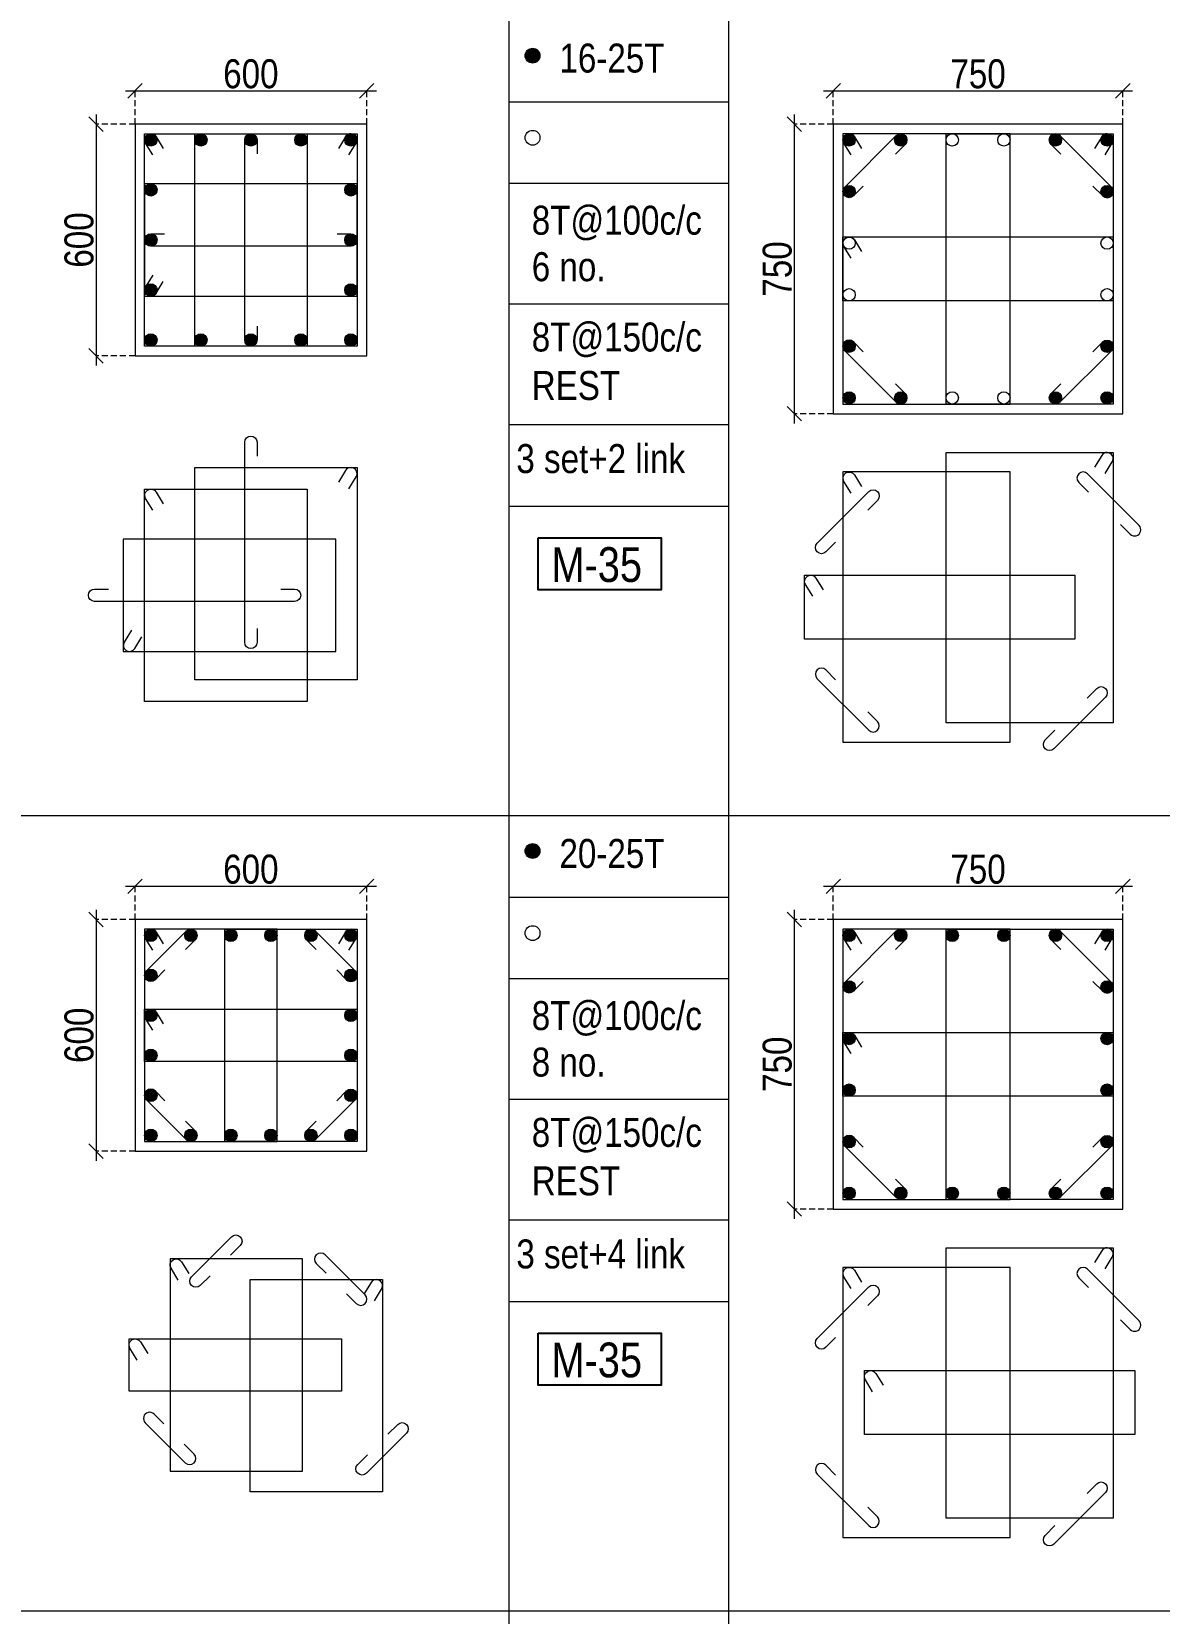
# Model space of a CAD drawing. Header units: millimetres. Extents: x 1112055 to 3390982, y -148532 to 766891.
# Drawn here: x 2513213 to 2524895, y 599958 to 616344 of the extents above; entities that cross this region are included whole.
import ezdxf
from ezdxf.enums import TextEntityAlignment as Align

# ---------------------------------------------------------------- set-up
doc = ezdxf.new("R2010")
doc.units = ezdxf.units.MM
doc.header["$PDMODE"] = 35
doc.header["$PDSIZE"] = -25
doc.linetypes.add('DASHED2', pattern=[0.375, 0.25, -0.125])
doc.linetypes.add('Hidden', pattern=[9.525, 6.35, -3.175])
for name, color, linetype, lineweight in [('B COL. SIZE DIM', 220, 'Continuous', 25), ('B COLSCH', 204, 'Continuous', 20), ('B COLUMN', 1, 'Hidden', 9), ('B STEEL', 34, 'Continuous', 15)]:
    doc.layers.add(name, color=color, linetype=linetype, lineweight=lineweight)
doc.layers.add('B TEXT', color=7, linetype='Continuous')
doc.styles.add('dim inside', font='romans.shx', dxfattribs={"width": 0.8, "height": 125})
doc.styles.add('SWINC', font='swissc.ttf')
doc.dimstyles.new('dim inside', dxfattribs={"dimtxt": 125, "dimasz": 100, "dimexe": 0, "dimexo": 0, "dimgap": 10, "dimtad": 0, "dimdec": 0, "dimzin": 0, "dimdsep": 46, "dimtxsty": 'dim inside', "dimblk": 'SMALL', "dimcen": 0.09, "dimadec": 0, "dimazin": 0, "dimtfac": 1, "dimtdec": 0, "dimtofl": 0, "dimtmove": 0, "dimatfit": 3, "dimfxl": 1, "dimtolj": 1, "dimtzin": 0, "dimarcsym": 2})

# ---------------------------------------------------------------- blocks, each defined once
blk = doc.blocks.new('_Oblique')
at = {"color": 0, "linetype": 'ByBlock', "lineweight": -2}
blk.add_line((-0.5, -0.5), (0.5, 0.5), dxfattribs=at)
blk = doc.blocks.new('*D5245')
at = {"layer": 'B COL. SIZE DIM', "color": 250, "lineweight": 9, "ltscale": 250, "transparency": 16777216}
blk.add_line((2514184, 607490), (2516784, 607490), dxfattribs=at)
at = {"layer": 'B COL. SIZE DIM', "color": 250, "linetype": 'DASHED2', "lineweight": 9, "ltscale": 250, "transparency": 16777216}
for p, q in [((2514284, 607146), (2514284, 607490)), ((2516684, 607146), (2516684, 607490))]:
    blk.add_line(p, q, dxfattribs=at)
at = {"layer": 'Defpoints', "color": 0, "lineweight": 40, "transparency": 16777216}
for p in [(2516684, 607490), (2514284, 607146), (2516684, 607146)]:
    blk.add_point(p, dxfattribs=at)
at = {"layer": 'B COL. SIZE DIM', "color": 250, "lineweight": 9, "transparency": 16777216, "xscale": 150, "yscale": 150, "zscale": 150, "rotation": 180}
blk.add_blockref('_Oblique', (2514284, 607490), dxfattribs=at)
at = {"layer": 'B COL. SIZE DIM', "color": 250, "lineweight": 9, "transparency": 16777216, "xscale": 150, "yscale": 150, "zscale": 150}
blk.add_blockref('_Oblique', (2516684, 607490), dxfattribs=at)
at = {"layer": 'B COL. SIZE DIM', "color": 6, "transparency": 16777216, "insert": (2515484, 607665), "char_height": 300, "attachment_point": 5, "style": 'SWINC'}
blk.add_mtext('\\A1;600', dxfattribs=at)
blk = doc.blocks.new('*D5246')
at = {"layer": 'B COL. SIZE DIM', "color": 250, "lineweight": 9, "ltscale": 250, "transparency": 16777216}
blk.add_line((2513880, 607246), (2513880, 604646), dxfattribs=at)
at = {"layer": 'B COL. SIZE DIM', "color": 250, "linetype": 'DASHED2', "lineweight": 9, "ltscale": 250, "transparency": 16777216}
for p, q in [((2514284, 607146), (2513880, 607146)), ((2514284, 604746), (2513880, 604746))]:
    blk.add_line(p, q, dxfattribs=at)
at = {"layer": 'Defpoints', "color": 0, "lineweight": 40, "transparency": 16777216}
for p in [(2514284, 607146), (2513880, 604746), (2514284, 604746)]:
    blk.add_point(p, dxfattribs=at)
at = {"layer": 'B COL. SIZE DIM', "color": 250, "lineweight": 9, "transparency": 16777216, "xscale": 150, "yscale": 150, "zscale": 150}
for p, rotation in [((2513880, 607146), 90), ((2513880, 604746), 270)]:
    blk.add_blockref('_Oblique', p, dxfattribs=dict(at, rotation=rotation))
at = {"layer": 'B COL. SIZE DIM', "color": 6, "transparency": 16777216, "insert": (2513705, 605946), "char_height": 300, "attachment_point": 5, "rotation": 90, "style": 'SWINC'}
blk.add_mtext('\\A1;600', dxfattribs=at)
blk = doc.blocks.new('*D5247')
at = {"layer": 'B COL. SIZE DIM', "color": 250, "lineweight": 9, "ltscale": 250, "transparency": 16777216}
blk.add_line((2514184, 615730), (2516784, 615730), dxfattribs=at)
at = {"layer": 'B COL. SIZE DIM', "color": 250, "linetype": 'DASHED2', "lineweight": 9, "ltscale": 250, "transparency": 16777216}
for p, q in [((2514284, 615385), (2514284, 615730)), ((2516684, 615385), (2516684, 615730))]:
    blk.add_line(p, q, dxfattribs=at)
at = {"layer": 'Defpoints', "color": 0, "lineweight": 40, "transparency": 16777216}
for p in [(2516684, 615730), (2514284, 615385), (2516684, 615385)]:
    blk.add_point(p, dxfattribs=at)
at = {"layer": 'B COL. SIZE DIM', "color": 250, "lineweight": 9, "transparency": 16777216, "xscale": 150, "yscale": 150, "zscale": 150, "rotation": 180}
blk.add_blockref('_Oblique', (2514284, 615730), dxfattribs=at)
at = {"layer": 'B COL. SIZE DIM', "color": 250, "lineweight": 9, "transparency": 16777216, "xscale": 150, "yscale": 150, "zscale": 150}
blk.add_blockref('_Oblique', (2516684, 615730), dxfattribs=at)
at = {"layer": 'B COL. SIZE DIM', "color": 6, "transparency": 16777216, "insert": (2515484, 615905), "char_height": 300, "attachment_point": 5, "style": 'SWINC'}
blk.add_mtext('\\A1;600', dxfattribs=at)
blk = doc.blocks.new('*D5248')
at = {"layer": 'B COL. SIZE DIM', "color": 250, "lineweight": 9, "ltscale": 250, "transparency": 16777216}
blk.add_line((2513880, 615485), (2513880, 612885), dxfattribs=at)
at = {"layer": 'B COL. SIZE DIM', "color": 250, "linetype": 'DASHED2', "lineweight": 9, "ltscale": 250, "transparency": 16777216}
for p, q in [((2514284, 615385), (2513880, 615385)), ((2514284, 612985), (2513880, 612985))]:
    blk.add_line(p, q, dxfattribs=at)
at = {"layer": 'Defpoints', "color": 0, "lineweight": 40, "transparency": 16777216}
for p in [(2514284, 615385), (2513880, 612985), (2514284, 612985)]:
    blk.add_point(p, dxfattribs=at)
at = {"layer": 'B COL. SIZE DIM', "color": 250, "lineweight": 9, "transparency": 16777216, "xscale": 150, "yscale": 150, "zscale": 150}
for p, rotation in [((2513880, 615385), 90), ((2513880, 612985), 270)]:
    blk.add_blockref('_Oblique', p, dxfattribs=dict(at, rotation=rotation))
at = {"layer": 'B COL. SIZE DIM', "color": 6, "transparency": 16777216, "insert": (2513705, 614185), "char_height": 300, "attachment_point": 5, "rotation": 90, "style": 'SWINC'}
blk.add_mtext('\\A1;600', dxfattribs=at)
blk = doc.blocks.new('*D5255')
at = {"layer": 'B COL. SIZE DIM', "color": 250, "lineweight": 9, "ltscale": 250, "transparency": 16777216}
blk.add_line((2521417, 607490), (2524617, 607490), dxfattribs=at)
at = {"layer": 'B COL. SIZE DIM', "color": 250, "linetype": 'DASHED2', "lineweight": 9, "ltscale": 250, "transparency": 16777216}
for p, q in [((2521517, 607146), (2521517, 607490)), ((2524517, 607146), (2524517, 607490))]:
    blk.add_line(p, q, dxfattribs=at)
at = {"layer": 'Defpoints', "color": 0, "lineweight": 40, "transparency": 16777216}
for p in [(2524517, 607490), (2521517, 607146), (2524517, 607146)]:
    blk.add_point(p, dxfattribs=at)
at = {"layer": 'B COL. SIZE DIM', "color": 250, "lineweight": 9, "transparency": 16777216, "xscale": 150, "yscale": 150, "zscale": 150, "rotation": 180}
blk.add_blockref('_Oblique', (2521517, 607490), dxfattribs=at)
at = {"layer": 'B COL. SIZE DIM', "color": 250, "lineweight": 9, "transparency": 16777216, "xscale": 150, "yscale": 150, "zscale": 150}
blk.add_blockref('_Oblique', (2524517, 607490), dxfattribs=at)
at = {"layer": 'B COL. SIZE DIM', "color": 6, "transparency": 16777216, "insert": (2523017, 607665), "char_height": 300, "attachment_point": 5, "style": 'SWINC'}
blk.add_mtext('\\A1;750', dxfattribs=at)
blk = doc.blocks.new('*D5256')
at = {"layer": 'B COL. SIZE DIM', "color": 250, "lineweight": 9, "ltscale": 250, "transparency": 16777216}
blk.add_line((2521113, 607246), (2521113, 604046), dxfattribs=at)
at = {"layer": 'B COL. SIZE DIM', "color": 250, "linetype": 'DASHED2', "lineweight": 9, "ltscale": 250, "transparency": 16777216}
for p, q in [((2521517, 607146), (2521113, 607146)), ((2521517, 604146), (2521113, 604146))]:
    blk.add_line(p, q, dxfattribs=at)
at = {"layer": 'Defpoints', "color": 0, "lineweight": 40, "transparency": 16777216}
for p in [(2521517, 607146), (2521113, 604146), (2521517, 604146)]:
    blk.add_point(p, dxfattribs=at)
at = {"layer": 'B COL. SIZE DIM', "color": 250, "lineweight": 9, "transparency": 16777216, "xscale": 150, "yscale": 150, "zscale": 150}
for p, rotation in [((2521113, 607146), 90), ((2521113, 604146), 270)]:
    blk.add_blockref('_Oblique', p, dxfattribs=dict(at, rotation=rotation))
at = {"layer": 'B COL. SIZE DIM', "color": 6, "transparency": 16777216, "insert": (2520938, 605646), "char_height": 300, "attachment_point": 5, "rotation": 90, "style": 'SWINC'}
blk.add_mtext('\\A1;750', dxfattribs=at)
blk = doc.blocks.new('*D5257')
at = {"layer": 'B COL. SIZE DIM', "color": 250, "lineweight": 9, "ltscale": 250, "transparency": 16777216}
blk.add_line((2521417, 615730), (2524617, 615730), dxfattribs=at)
at = {"layer": 'B COL. SIZE DIM', "color": 250, "linetype": 'DASHED2', "lineweight": 9, "ltscale": 250, "transparency": 16777216}
for p, q in [((2521517, 615385), (2521517, 615730)), ((2524517, 615385), (2524517, 615730))]:
    blk.add_line(p, q, dxfattribs=at)
at = {"layer": 'Defpoints', "color": 0, "lineweight": 40, "transparency": 16777216}
for p in [(2524517, 615730), (2521517, 615385), (2524517, 615385)]:
    blk.add_point(p, dxfattribs=at)
at = {"layer": 'B COL. SIZE DIM', "color": 250, "lineweight": 9, "transparency": 16777216, "xscale": 150, "yscale": 150, "zscale": 150, "rotation": 180}
blk.add_blockref('_Oblique', (2521517, 615730), dxfattribs=at)
at = {"layer": 'B COL. SIZE DIM', "color": 250, "lineweight": 9, "transparency": 16777216, "xscale": 150, "yscale": 150, "zscale": 150}
blk.add_blockref('_Oblique', (2524517, 615730), dxfattribs=at)
at = {"layer": 'B COL. SIZE DIM', "color": 6, "transparency": 16777216, "insert": (2523017, 615905), "char_height": 300, "attachment_point": 5, "style": 'SWINC'}
blk.add_mtext('\\A1;750', dxfattribs=at)
blk = doc.blocks.new('*D5258')
at = {"layer": 'B COL. SIZE DIM', "color": 250, "lineweight": 9, "ltscale": 250, "transparency": 16777216}
blk.add_line((2521113, 615485), (2521113, 612285), dxfattribs=at)
at = {"layer": 'B COL. SIZE DIM', "color": 250, "linetype": 'DASHED2', "lineweight": 9, "ltscale": 250, "transparency": 16777216}
for p, q in [((2521517, 615385), (2521113, 615385)), ((2521517, 612385), (2521113, 612385))]:
    blk.add_line(p, q, dxfattribs=at)
at = {"layer": 'Defpoints', "color": 0, "lineweight": 40, "transparency": 16777216}
for p in [(2521517, 615385), (2521113, 612385), (2521517, 612385)]:
    blk.add_point(p, dxfattribs=at)
at = {"layer": 'B COL. SIZE DIM', "color": 250, "lineweight": 9, "transparency": 16777216, "xscale": 150, "yscale": 150, "zscale": 150}
for p, rotation in [((2521113, 615385), 90), ((2521113, 612385), 270)]:
    blk.add_blockref('_Oblique', p, dxfattribs=dict(at, rotation=rotation))
at = {"layer": 'B COL. SIZE DIM', "color": 6, "transparency": 16777216, "insert": (2520938, 613885), "char_height": 300, "attachment_point": 5, "rotation": 90, "style": 'SWINC'}
blk.add_mtext('\\A1;750', dxfattribs=at)

msp = doc.modelspace()

# ---------------------------------------------------------------- hatches: boundary and pattern name
at = {"layer": 'B STEEL', "lineweight": 9, "ltscale": 0.5}
h = msp.add_hatch(color=34, dxfattribs=at)
edge = h.paths.add_edge_path()
edge.add_arc((2518402.1, 616094.5), 76.8, 0, 360)
h = msp.add_hatch(color=34, dxfattribs=at)
edge = h.paths.add_edge_path()
edge.add_arc((2514447.7, 615221.3), 64, 0, 360)
h = msp.add_hatch(color=34, dxfattribs=at)
edge = h.paths.add_edge_path()
edge.add_arc((2514965.7, 615221.3), 64, 180, 540, ccw=False)
h = msp.add_hatch(color=34, dxfattribs=at)
edge = h.paths.add_edge_path()
edge.add_arc((2515483.7, 615221.3), 64, 180, 540, ccw=False)
h = msp.add_hatch(color=34, dxfattribs=at)
edge = h.paths.add_edge_path()
edge.add_arc((2516001.7, 615221.3), 64, 180, 540, ccw=False)
h = msp.add_hatch(color=34, dxfattribs=at)
edge = h.paths.add_edge_path()
edge.add_arc((2516519.7, 615221.3), 64, 180, 540, ccw=False)
h = msp.add_hatch(color=34, dxfattribs=at)
edge = h.paths.add_edge_path()
edge.add_arc((2521681.3, 615221.3), 64, 0, 360)
at = {"layer": 'B STEEL'}
h = msp.add_hatch(color=34, dxfattribs=at)
edge = h.paths.add_edge_path()
edge.add_arc((2522215.7, 615221.3), 64, 0, 360)
h = msp.add_hatch(color=34, dxfattribs=at)
edge = h.paths.add_edge_path()
edge.add_arc((2523818.9, 615221.3), 64, 0, 360)
at = {"layer": 'B STEEL', "lineweight": 9, "ltscale": 0.5}
h = msp.add_hatch(color=34, dxfattribs=at)
edge = h.paths.add_edge_path()
edge.add_arc((2524353.2, 615221.3), 64, 180, 540, ccw=False)
h = msp.add_hatch(color=34, dxfattribs=at)
edge = h.paths.add_edge_path()
edge.add_arc((2514447.7, 614703.4), 64, 180, 540, ccw=False)
h = msp.add_hatch(color=34, dxfattribs=at)
edge = h.paths.add_edge_path()
edge.add_arc((2516519.7, 614703.4), 64, 180, 540, ccw=False)
at = {"layer": 'B STEEL'}
h = msp.add_hatch(color=34, dxfattribs=at)
edge = h.paths.add_edge_path()
edge.add_arc((2521681.3, 614687), 64, 0, 360)
h = msp.add_hatch(color=34, dxfattribs=at)
edge = h.paths.add_edge_path()
edge.add_arc((2524353.2, 614687), 64, 0, 360)
at = {"layer": 'B STEEL', "lineweight": 9, "ltscale": 0.5}
h = msp.add_hatch(color=34, dxfattribs=at)
edge = h.paths.add_edge_path()
edge.add_arc((2514447.7, 614185.4), 64, 180, 540, ccw=False)
h = msp.add_hatch(color=34, dxfattribs=at)
edge = h.paths.add_edge_path()
edge.add_arc((2516519.7, 614185.4), 64, 180, 540, ccw=False)
h = msp.add_hatch(color=34, dxfattribs=at)
edge = h.paths.add_edge_path()
edge.add_arc((2514447.7, 613667.4), 64, 180, 540, ccw=False)
h = msp.add_hatch(color=34, dxfattribs=at)
edge = h.paths.add_edge_path()
edge.add_arc((2516519.7, 613667.4), 64, 180, 540, ccw=False)
h = msp.add_hatch(color=34, dxfattribs=at)
edge = h.paths.add_edge_path()
edge.add_arc((2514447.7, 613149.4), 64, 0, 360, ccw=False)
h = msp.add_hatch(color=34, dxfattribs=at)
edge = h.paths.add_edge_path()
edge.add_arc((2514965.7, 613149.4), 64, 180, 540, ccw=False)
h = msp.add_hatch(color=34, dxfattribs=at)
edge = h.paths.add_edge_path()
edge.add_arc((2515483.7, 613149.4), 64, 180, 540, ccw=False)
h = msp.add_hatch(color=34, dxfattribs=at)
edge = h.paths.add_edge_path()
edge.add_arc((2516001.7, 613149.4), 64, 180, 540, ccw=False)
h = msp.add_hatch(color=34, dxfattribs=at)
edge = h.paths.add_edge_path()
edge.add_arc((2516519.7, 613149.4), 64, -180, 180)
at = {"layer": 'B STEEL'}
h = msp.add_hatch(color=34, dxfattribs=at)
edge = h.paths.add_edge_path()
edge.add_arc((2521681.3, 613083.8), 64, 0, 360)
h = msp.add_hatch(color=34, dxfattribs=at)
edge = h.paths.add_edge_path()
edge.add_arc((2524353.2, 613083.8), 64, 0, 360)
at = {"layer": 'B STEEL', "lineweight": 9, "ltscale": 0.5}
h = msp.add_hatch(color=34, dxfattribs=at)
edge = h.paths.add_edge_path()
edge.add_arc((2521681.3, 612549.4), 64, 0, 360, ccw=False)
at = {"layer": 'B STEEL'}
h = msp.add_hatch(color=34, dxfattribs=at)
edge = h.paths.add_edge_path()
edge.add_arc((2522215.7, 612549.4), 64, 0, 360)
h = msp.add_hatch(color=34, dxfattribs=at)
edge = h.paths.add_edge_path()
edge.add_arc((2523818.9, 612549.4), 64, 0, 360)
at = {"layer": 'B STEEL', "lineweight": 9, "ltscale": 0.5}
h = msp.add_hatch(color=34, dxfattribs=at)
edge = h.paths.add_edge_path()
edge.add_arc((2524353.2, 612549.4), 64, -180, 180)
h = msp.add_hatch(color=34, dxfattribs=at)
edge = h.paths.add_edge_path()
edge.add_arc((2518402.1, 607854.7), 76.8, 0, 360)
h = msp.add_hatch(color=34, dxfattribs=at)
edge = h.paths.add_edge_path()
edge.add_arc((2514447.7, 606981.5), 64, 0, 360)
h = msp.add_hatch(color=34, dxfattribs=at)
edge = h.paths.add_edge_path()
edge.add_arc((2514862.1, 606981.5), 64, 180, 540, ccw=False)
at = {"layer": 'B STEEL'}
h = msp.add_hatch(color=34, dxfattribs=at)
edge = h.paths.add_edge_path()
edge.add_arc((2515276.5, 606981.5), 64, 0, 360)
h = msp.add_hatch(color=34, dxfattribs=at)
edge = h.paths.add_edge_path()
edge.add_arc((2515690.9, 606981.5), 64, 0, 360)
at = {"layer": 'B STEEL', "lineweight": 9, "ltscale": 0.5}
h = msp.add_hatch(color=34, dxfattribs=at)
edge = h.paths.add_edge_path()
edge.add_arc((2516105.3, 606981.5), 64, 180, 540, ccw=False)
h = msp.add_hatch(color=34, dxfattribs=at)
edge = h.paths.add_edge_path()
edge.add_arc((2516519.7, 606981.5), 64, 180, 540, ccw=False)
h = msp.add_hatch(color=34, dxfattribs=at)
edge = h.paths.add_edge_path()
edge.add_arc((2521681.3, 606981.5), 64, 0, 360)
at = {"layer": 'B STEEL'}
h = msp.add_hatch(color=34, dxfattribs=at)
edge = h.paths.add_edge_path()
edge.add_arc((2522215.7, 606981.5), 64, 0, 360)
h = msp.add_hatch(color=34, dxfattribs=at)
edge = h.paths.add_edge_path()
edge.add_arc((2522750.1, 606981.5), 64, 0, 360)
h = msp.add_hatch(color=34, dxfattribs=at)
edge = h.paths.add_edge_path()
edge.add_arc((2523284.5, 606981.5), 64, 0, 360)
h = msp.add_hatch(color=34, dxfattribs=at)
edge = h.paths.add_edge_path()
edge.add_arc((2523818.9, 606981.5), 64, 0, 360)
at = {"layer": 'B STEEL', "lineweight": 9, "ltscale": 0.5}
h = msp.add_hatch(color=34, dxfattribs=at)
edge = h.paths.add_edge_path()
edge.add_arc((2524353.2, 606981.5), 64, 180, 540, ccw=False)
h = msp.add_hatch(color=34, dxfattribs=at)
edge = h.paths.add_edge_path()
edge.add_arc((2514447.7, 606567.1), 64, 0, 360)
h = msp.add_hatch(color=34, dxfattribs=at)
edge = h.paths.add_edge_path()
edge.add_arc((2516519.7, 606567.1), 64, 180, 540, ccw=False)
at = {"layer": 'B STEEL'}
h = msp.add_hatch(color=34, dxfattribs=at)
edge = h.paths.add_edge_path()
edge.add_arc((2521681.3, 606447.1), 64, 0, 360)
h = msp.add_hatch(color=34, dxfattribs=at)
edge = h.paths.add_edge_path()
edge.add_arc((2524353.2, 606447.1), 64, 0, 360)
h = msp.add_hatch(color=34, dxfattribs=at)
edge = h.paths.add_edge_path()
edge.add_arc((2514447.7, 606152.7), 64, 0, 360)
h = msp.add_hatch(color=34, dxfattribs=at)
edge = h.paths.add_edge_path()
edge.add_arc((2516519.7, 606152.7), 64, 0, 360)
h = msp.add_hatch(color=34, dxfattribs=at)
edge = h.paths.add_edge_path()
edge.add_arc((2521681.3, 605912.7), 64, 0, 360)
h = msp.add_hatch(color=34, dxfattribs=at)
edge = h.paths.add_edge_path()
edge.add_arc((2524353.2, 605912.7), 64, 0, 360)
h = msp.add_hatch(color=34, dxfattribs=at)
edge = h.paths.add_edge_path()
edge.add_arc((2514447.7, 605738.3), 64, 0, 360)
h = msp.add_hatch(color=34, dxfattribs=at)
edge = h.paths.add_edge_path()
edge.add_arc((2516519.7, 605738.3), 64, 0, 360)
at = {"layer": 'B STEEL', "lineweight": 9, "ltscale": 0.5}
h = msp.add_hatch(color=34, dxfattribs=at)
edge = h.paths.add_edge_path()
edge.add_arc((2514447.7, 605323.9), 64, 0, 360)
h = msp.add_hatch(color=34, dxfattribs=at)
edge = h.paths.add_edge_path()
edge.add_arc((2516519.7, 605323.9), 64, 180, 540, ccw=False)
at = {"layer": 'B STEEL'}
h = msp.add_hatch(color=34, dxfattribs=at)
edge = h.paths.add_edge_path()
edge.add_arc((2521681.3, 605378.3), 64, 0, 360)
h = msp.add_hatch(color=34, dxfattribs=at)
edge = h.paths.add_edge_path()
edge.add_arc((2524353.2, 605378.3), 64, 0, 360)
at = {"layer": 'B STEEL', "lineweight": 9, "ltscale": 0.5}
h = msp.add_hatch(color=34, dxfattribs=at)
edge = h.paths.add_edge_path()
edge.add_arc((2514447.7, 604909.5), 64, 0, 360, ccw=False)
h = msp.add_hatch(color=34, dxfattribs=at)
edge = h.paths.add_edge_path()
edge.add_arc((2514862.1, 604909.5), 64, -180, 180)
at = {"layer": 'B STEEL'}
h = msp.add_hatch(color=34, dxfattribs=at)
edge = h.paths.add_edge_path()
edge.add_arc((2515276.5, 604909.5), 64, 0, 360)
h = msp.add_hatch(color=34, dxfattribs=at)
edge = h.paths.add_edge_path()
edge.add_arc((2515690.9, 604909.5), 64, 0, 360)
at = {"layer": 'B STEEL', "lineweight": 9, "ltscale": 0.5}
h = msp.add_hatch(color=34, dxfattribs=at)
edge = h.paths.add_edge_path()
edge.add_arc((2516105.3, 604909.5), 64, -180, 180)
h = msp.add_hatch(color=34, dxfattribs=at)
edge = h.paths.add_edge_path()
edge.add_arc((2516519.7, 604909.5), 64, -180, 180)
at = {"layer": 'B STEEL'}
h = msp.add_hatch(color=34, dxfattribs=at)
edge = h.paths.add_edge_path()
edge.add_arc((2521681.3, 604843.9), 64, 0, 360)
h = msp.add_hatch(color=34, dxfattribs=at)
edge = h.paths.add_edge_path()
edge.add_arc((2524353.2, 604843.9), 64, 0, 360)
at = {"layer": 'B STEEL', "lineweight": 9, "ltscale": 0.5}
h = msp.add_hatch(color=34, dxfattribs=at)
edge = h.paths.add_edge_path()
edge.add_arc((2521681.3, 604309.5), 64, 0, 360, ccw=False)
at = {"layer": 'B STEEL'}
h = msp.add_hatch(color=34, dxfattribs=at)
edge = h.paths.add_edge_path()
edge.add_arc((2522215.7, 604309.5), 64, 0, 360)
h = msp.add_hatch(color=34, dxfattribs=at)
edge = h.paths.add_edge_path()
edge.add_arc((2522750.1, 604309.5), 64, 0, 360)
h = msp.add_hatch(color=34, dxfattribs=at)
edge = h.paths.add_edge_path()
edge.add_arc((2523284.5, 604309.5), 64, 0, 360)
h = msp.add_hatch(color=34, dxfattribs=at)
edge = h.paths.add_edge_path()
edge.add_arc((2523818.9, 604309.5), 64, 0, 360)
at = {"layer": 'B STEEL', "lineweight": 9, "ltscale": 0.5}
h = msp.add_hatch(color=34, dxfattribs=at)
edge = h.paths.add_edge_path()
edge.add_arc((2524353.2, 604309.5), 64, -180, 180)

# ---------------------------------------------------------------- linework, layer by layer
at = {"layer": 'B COLSCH', "color": 250, "lineweight": 0}
for p, q in [((2520430.2, 649422.2), (2520430.2, 574628.3)), ((2518155.8, 632942.5), (2518155.8, 583503.5)), ((2518155.8, 615617.8), (2520430.2, 615617.8)), ((2518155.8, 614772.8), (2520430.2, 614772.8)), ((2518155.8, 613523.1), (2520430.2, 613523.1)), ((2518155.8, 612273.3), (2520430.2, 612273.3)), ((2518155.8, 611428.3), (2520430.2, 611428.3)), ((2487307.1, 608223), (2667535.6, 608223)), ((2518155.8, 607378), (2520430.2, 607378)), ((2518155.8, 606533), (2520430.2, 606533)), ((2518155.8, 605283.2), (2520430.2, 605283.2)), ((2518155.8, 604033.5), (2520430.2, 604033.5)), ((2518155.8, 603188.5), (2520430.2, 603188.5)), ((2487307.1, 599983.1), (2667535.6, 599983.1))]:
    msp.add_line(p, q, dxfattribs=at)
at = {"layer": 'B COLUMN', "color": 1, "linetype": 'ByBlock', "lineweight": 20}
for points in [[(2514283.7, 612985.4), (2516683.7, 612985.4), (2516683.7, 615385.4), (2514283.7, 615385.4)], [(2521517.3, 612385.4), (2524517.3, 612385.4), (2524517.3, 615385.4), (2521517.3, 615385.4)], [(2514283.7, 604745.5), (2516683.7, 604745.5), (2516683.7, 607145.5), (2514283.7, 607145.5)], [(2521517.3, 604145.5), (2524517.3, 604145.5), (2524517.3, 607145.5), (2521517.3, 607145.5)]]:
    msp.add_lwpolyline(points, close=True, dxfattribs=at)
at = {"layer": 'B STEEL', "color": 34, "lineweight": 9, "ltscale": 0.5}
for points in [[(2514468, 615066.3), (2514393.2, 615187.8, -1), (2514502.3, 615254.9), (2514577, 615133.4)], [(2515547.7, 613292), (2515547.7, 613149.4, -1), (2515419.7, 613149.4), (2515419.7, 615221.3, -1), (2515547.7, 615221.3), (2515547.7, 615078.7)], [(2516499.5, 615066.3), (2516574.2, 615187.8, 1), (2516465.2, 615254.9), (2516390.4, 615133.4)], [(2521701.5, 615066.3), (2521626.8, 615187.8, -1), (2521735.8, 615254.9), (2521810.6, 615133.4)], [(2521827.4, 614742.5), (2521726.5, 614641.7, -1), (2521636, 614732.2), (2522170.4, 615266.6, -1), (2522260.9, 615176.1), (2522160.1, 615075.2)], [(2524207.1, 614742.5), (2524308, 614641.7, 1), (2524398.5, 614732.2), (2523864.1, 615266.6, 1), (2523773.6, 615176.1), (2523874.4, 615075.2)], [(2524333, 615066.3), (2524407.8, 615187.8, 1), (2524298.7, 615254.9), (2524224, 615133.4)], [(2516377.1, 614249.4), (2516519.7, 614249.4, -1), (2516519.7, 614121.3), (2514447.7, 614121.3, -1), (2514447.7, 614249.4), (2514590.4, 614249.4)], [(2521701.5, 613997.5), (2521626.8, 614119, -1), (2521735.8, 614186.1), (2521810.6, 614064.6)], [(2514468, 613822.4), (2514393.2, 613700.9, 1), (2514502.3, 613633.8), (2514577, 613755.3)], [(2521827.4, 613028.2), (2521726.5, 613129, 1), (2521636, 613038.5), (2522170.4, 612504.1, 1), (2522260.9, 612594.7), (2522160.1, 612695.5)], [(2524207.1, 613028.2), (2524308, 613129, -1), (2524398.5, 613038.5), (2523864.1, 612504.1, -1), (2523773.6, 612594.7), (2523874.4, 612695.5)], [(2515547.7, 610159.7), (2515547.7, 610017.1, -1), (2515419.7, 610017.1), (2515419.7, 612089, -1), (2515547.7, 612089), (2515547.7, 611946.4)], [(2524333, 611765.1), (2524407.8, 611886.6, 1), (2524298.7, 611953.7), (2524224, 611832.2)], [(2516499.5, 611608.5), (2516574.2, 611730, 1), (2516465.2, 611797.1), (2516390.4, 611675.6)], [(2521701.5, 611562.7), (2521626.8, 611684.2, -1), (2521735.8, 611751.3), (2521810.6, 611629.8)], [(2524493.1, 611239), (2524593.9, 611138.1, 1), (2524684.5, 611228.6), (2524150.1, 611763, 1), (2524059.5, 611672.5), (2524160.4, 611571.6)], [(2514468, 611385.5), (2514393.2, 611506.9, -1), (2514502.3, 611574.1), (2514577, 611452.6)], [(2521541.5, 611054.4), (2521440.6, 610953.5, -1), (2521350.1, 611044.1), (2521884.5, 611578.5, -1), (2521975, 611487.9), (2521874.1, 611387.1)], [(2521304, 610493.9), (2521229.2, 610615.4, -1), (2521338.2, 610682.5), (2521413, 610561.1)], [(2515794.5, 610568.5), (2515937.2, 610568.5, -1), (2515937.2, 610440.5), (2513865.2, 610440.5, -1), (2513865.2, 610568.5), (2514007.9, 610568.5)], [(2514246.7, 610141.6), (2514171.9, 610020.1, 1), (2514281, 609953), (2514355.7, 610074.5)], [(2521541.5, 609630.1), (2521440.6, 609731, 1), (2521350.1, 609640.4), (2521884.5, 609106, 1), (2521975, 609196.6), (2521874.1, 609297.4)], [(2524145.6, 609439), (2524246.5, 609539.9, -1), (2524337, 609449.3), (2523802.6, 608914.9, -1), (2523712.1, 609005.5), (2523813, 609106.3)], [(2514468, 606826.5), (2514393.2, 606947.9, -1), (2514502.3, 607015.1), (2514577, 606893.6)], [(2514593.9, 606622.7), (2514493, 606521.8, -1), (2514402.5, 606612.4), (2514816.9, 607026.8, -1), (2514907.4, 606936.2), (2514806.5, 606835.4)], [(2516373.6, 606622.7), (2516474.4, 606521.8, 1), (2516565, 606612.4), (2516150.6, 607026.8, 1), (2516060, 606936.2), (2516160.9, 606835.4)], [(2516499.5, 606826.5), (2516574.2, 606947.9, 1), (2516465.2, 607015.1), (2516390.4, 606893.6)], [(2521701.5, 606826.5), (2521626.8, 606947.9, -1), (2521735.8, 607015.1), (2521810.6, 606893.6)], [(2521827.4, 606502.7), (2521726.5, 606401.8, -1), (2521636, 606492.4), (2522170.4, 607026.8, -1), (2522260.9, 606936.2), (2522160.1, 606835.4)], [(2524207.1, 606502.7), (2524308, 606401.8, 1), (2524398.5, 606492.4), (2523864.1, 607026.8, 1), (2523773.6, 606936.2), (2523874.4, 606835.4)], [(2524333, 606826.5), (2524407.8, 606947.9, 1), (2524298.7, 607015.1), (2524224, 606893.6)], [(2514468, 605997.7), (2514393.2, 606119.2, -1), (2514502.3, 606186.3), (2514577, 606064.8)], [(2521701.5, 605757.7), (2521626.8, 605879.2, -1), (2521735.8, 605946.3), (2521810.6, 605824.8)], [(2514593.9, 605268.3), (2514493, 605369.2, 1), (2514402.5, 605278.7), (2514816.9, 604864.3, 1), (2514907.4, 604954.8), (2514806.5, 605055.7)], [(2516373.6, 605268.3), (2516474.4, 605369.2, -1), (2516565, 605278.7), (2516150.6, 604864.3, -1), (2516060, 604954.8), (2516160.9, 605055.7)], [(2521827.4, 604788.3), (2521726.5, 604889.2, 1), (2521636, 604798.7), (2522170.4, 604264.3, 1), (2522260.9, 604354.8), (2522160.1, 604455.7)], [(2524207.1, 604788.3), (2524308, 604889.2, -1), (2524398.5, 604798.7), (2523864.1, 604264.3, -1), (2523773.6, 604354.8), (2523874.4, 604455.7)], [(2515060.8, 603455.4), (2514959.9, 603354.5, -1), (2514869.4, 603445), (2515283.8, 603859.4, -1), (2515374.3, 603768.9), (2515273.5, 603668)], [(2516475.4, 603267.9), (2516576.3, 603167, 1), (2516666.8, 603257.5), (2516252.4, 603671.9, 1), (2516161.9, 603581.4), (2516262.8, 603480.5)], [(2524333, 603525.3), (2524407.8, 603646.7, 1), (2524298.7, 603713.9), (2524224, 603592.4)], [(2514732, 603410.9), (2514657.2, 603532.4, -1), (2514766.3, 603599.5), (2514841, 603478)], [(2521701.5, 603322.9), (2521626.8, 603444.4, -1), (2521735.8, 603511.5), (2521810.6, 603390)], [(2524493.1, 602999.1), (2524593.9, 602898.3, 1), (2524684.5, 602988.8), (2524150.1, 603523.2, 1), (2524059.5, 603432.7), (2524160.4, 603331.8)], [(2516763.4, 603196.3), (2516838.2, 603317.8, 1), (2516729.2, 603384.9), (2516654.4, 603263.4)], [(2521541.5, 602814.6), (2521440.6, 602713.7, -1), (2521350.1, 602804.2), (2521884.5, 603338.6, -1), (2521975, 603248.1), (2521874.1, 603147.2)], [(2514306, 602582.1), (2514231.3, 602703.6, -1), (2514340.3, 602770.7), (2514415.1, 602649.2)], [(2521924.7, 602254.1), (2521849.9, 602375.6, -1), (2521959, 602442.7), (2522033.7, 602321.2)], [(2514581.7, 601921.7), (2514480.8, 602022.6, 1), (2514390.3, 601932), (2514804.7, 601517.7, 1), (2514895.2, 601608.2), (2514794.3, 601709.1)], [(2516904, 601813.8), (2517004.8, 601914.7, -1), (2517095.4, 601824.1), (2516681, 601409.7, -1), (2516590.4, 601500.3), (2516691.3, 601601.1)], [(2521541.5, 601390.3), (2521440.6, 601491.1, 1), (2521350.1, 601400.6), (2521884.5, 600866.2, 1), (2521975, 600956.7), (2521874.1, 601057.6)], [(2524145.6, 601199.2), (2524246.5, 601300, -1), (2524337, 601209.5), (2523802.6, 600675.1, -1), (2523712.1, 600765.6), (2523813, 600866.5)]]:
    msp.add_lwpolyline(points, format="xyb", dxfattribs=at)
for points in [[(2516065.7, 615285.4), (2516065.7, 613085.4), (2514383.7, 613085.4), (2514383.7, 615285.4)], [(2516583.7, 615285.4), (2516583.7, 613085.4), (2514901.7, 613085.4), (2514901.7, 615285.4)], [(2521617.3, 612485.4), (2523348.5, 612485.4), (2523348.5, 615285.4), (2521617.3, 615285.4)], [(2524417.3, 612485.4), (2522686, 612485.4), (2522686, 615285.4), (2524417.3, 615285.4)], [(2514383.7, 613603.4), (2516583.7, 613603.4), (2516583.7, 614767.4), (2514383.7, 614767.4)], [(2521617.3, 614216.6), (2524417.3, 614216.6), (2524417.3, 613554.1), (2521617.3, 613554.1)], [(2524417.3, 609184.2), (2522686, 609184.2), (2522686, 611984.2), (2524417.3, 611984.2)], [(2516583.7, 611827.6), (2516583.7, 609627.6), (2514901.7, 609627.6), (2514901.7, 611827.6)], [(2521617.3, 608981.8), (2523348.5, 608981.8), (2523348.5, 611781.8), (2521617.3, 611781.8)], [(2516065.7, 611604.5), (2516065.7, 609404.5), (2514383.7, 609404.5), (2514383.7, 611604.5)], [(2514162.4, 609922.5), (2516362.4, 609922.5), (2516362.4, 611086.5), (2514162.4, 611086.5)], [(2521219.7, 610713), (2524019.7, 610713), (2524019.7, 610050.6), (2521219.7, 610050.6)], [(2514383.7, 604845.5), (2515754.9, 604845.5), (2515754.9, 607045.5), (2514383.7, 607045.5)], [(2516583.7, 604845.5), (2515212.5, 604845.5), (2515212.5, 607045.5), (2516583.7, 607045.5)], [(2521617.3, 604245.5), (2523348.5, 604245.5), (2523348.5, 607045.5), (2521617.3, 607045.5)], [(2524417.3, 604245.5), (2522686, 604245.5), (2522686, 607045.5), (2524417.3, 607045.5)], [(2514383.7, 606216.7), (2516583.7, 606216.7), (2516583.7, 605674.3), (2514383.7, 605674.3)], [(2521617.3, 605976.7), (2524417.3, 605976.7), (2524417.3, 605314.3), (2521617.3, 605314.3)], [(2524417.3, 600944.3), (2522686, 600944.3), (2522686, 603744.3), (2524417.3, 603744.3)], [(2514647.7, 601429.9), (2516018.9, 601429.9), (2516018.9, 603629.9), (2514647.7, 603629.9)], [(2521617.3, 600741.9), (2523348.5, 600741.9), (2523348.5, 603541.9), (2521617.3, 603541.9)], [(2516847.7, 601215.4), (2515476.5, 601215.4), (2515476.5, 603415.4), (2516847.7, 603415.4)], [(2514221.8, 602801.2), (2516421.8, 602801.2), (2516421.8, 602258.7), (2514221.8, 602258.7)], [(2521840.4, 602473.2), (2524640.4, 602473.2), (2524640.4, 601810.7), (2521840.4, 601810.7)]]:
    msp.add_lwpolyline(points, close=True, dxfattribs=at)
for centre, radius in [((2518402.1, 616094.5), 76.8), ((2518402.1, 615244.3), 76.8), ((2514447.7, 615221.3), 64), ((2514965.7, 615221.3), 64), ((2515483.7, 615221.3), 64), ((2516001.7, 615221.3), 64), ((2516519.7, 615221.3), 64), ((2521681.3, 615221.3), 64), ((2522215.7, 615221.3), 64), ((2522750.1, 615221.3), 64), ((2523284.5, 615221.3), 64), ((2523818.9, 615221.3), 64), ((2524353.2, 615221.3), 64), ((2514447.7, 614703.4), 64), ((2516519.7, 614703.4), 64), ((2521681.3, 614687), 64), ((2524353.2, 614687), 64), ((2514447.7, 614185.4), 64), ((2516519.7, 614185.4), 64), ((2521681.3, 614152.6), 64), ((2524353.2, 614152.6), 64), ((2514447.7, 613667.4), 64), ((2516519.7, 613667.4), 64), ((2521681.3, 613618.2), 64), ((2524353.2, 613618.2), 64), ((2514447.7, 613149.4), 64), ((2514965.7, 613149.4), 64), ((2515483.7, 613149.4), 64), ((2516001.7, 613149.4), 64), ((2516519.7, 613149.4), 64), ((2521681.3, 613083.8), 64), ((2524353.2, 613083.8), 64), ((2521681.3, 612549.4), 64), ((2522215.7, 612549.4), 64), ((2522750.1, 612549.4), 64), ((2523284.5, 612549.4), 64), ((2523818.9, 612549.4), 64), ((2524353.2, 612549.4), 64), ((2518402.1, 607854.7), 76.8), ((2514447.7, 606981.5), 64), ((2514862.1, 606981.5), 64), ((2515276.5, 606981.5), 64), ((2515690.9, 606981.5), 64), ((2516105.3, 606981.5), 64), ((2516519.7, 606981.5), 64), ((2518402.1, 607004.4), 76.8), ((2521681.3, 606981.5), 64), ((2522215.7, 606981.5), 64), ((2522750.1, 606981.5), 64), ((2523284.5, 606981.5), 64), ((2523818.9, 606981.5), 64), ((2524353.2, 606981.5), 64), ((2514447.7, 606567.1), 64), ((2516519.7, 606567.1), 64), ((2521681.3, 606447.1), 64), ((2524353.2, 606447.1), 64), ((2514447.7, 606152.7), 64), ((2516519.7, 606152.7), 64), ((2521681.3, 605912.7), 64), ((2524353.2, 605912.7), 64), ((2514447.7, 605738.3), 64), ((2516519.7, 605738.3), 64), ((2514447.7, 605323.9), 64), ((2516519.7, 605323.9), 64), ((2521681.3, 605378.3), 64), ((2524353.2, 605378.3), 64), ((2514447.7, 604909.5), 64), ((2514862.1, 604909.5), 64), ((2515276.5, 604909.5), 64), ((2515690.9, 604909.5), 64), ((2516105.3, 604909.5), 64), ((2516519.7, 604909.5), 64), ((2521681.3, 604843.9), 64), ((2524353.2, 604843.9), 64), ((2521681.3, 604309.5), 64), ((2522215.7, 604309.5), 64), ((2522750.1, 604309.5), 64), ((2523284.5, 604309.5), 64), ((2523818.9, 604309.5), 64), ((2524353.2, 604309.5), 64)]:
    msp.add_circle(centre, radius, dxfattribs=at)
at = {"layer": 'B TEXT', "color": 1}
for points in [[(2518459.5, 611099.3), (2519734.1, 611099.3), (2519734.1, 610561.3), (2518459.5, 610561.3)], [(2518459.5, 602859.4), (2519734.1, 602859.4), (2519734.1, 602321.5), (2518459.5, 602321.5)]]:
    msp.add_lwpolyline(points, close=True, dxfattribs=at)

# ---------------------------------------------------------------- texts
at = {"layer": 'B TEXT', "style": 'SWINC'}
for s, p in [('16-25T', (2518680.6, 615920)), ('8T@100c/c', (2518393.7, 614240.1)), ('6 no.', (2518393.7, 613758.4)), ('8T@150c/c', (2518393.7, 613030.2)), ('REST', (2518393.7, 612527.9)), ('3 set+2 link', (2518234, 611770.8)), ('20-25T', (2518680.6, 607680.1)), ('8T@100c/c', (2518393.7, 606000.3)), ('8 no.', (2518393.7, 605518.5)), ('8T@150c/c', (2518393.7, 604790.4)), ('REST', (2518393.7, 604288)), ('3 set+4 link', (2518234, 603531))]:
    msp.add_text(s, height=300, dxfattribs=at).set_placement(p)
at = {"layer": 'B TEXT', "color": 1, "style": 'SWINC'}
for p in [(2518596.8, 610534.8), (2518596.8, 602294.9)]:
    msp.add_text('M-35', height=360, dxfattribs=at).set_placement(p, align=Align.BOTTOM_LEFT)

# ---------------------------------------------------------------- dimensions: what is measured, and where the dimension line sits
at = {"layer": 'B COL. SIZE DIM', "color": 250, "ltscale": 250}
for base, p1, p2, picture, middle in [((2516683.7, 615730.3), (2514283.7, 615385.4), (2516683.7, 615385.4), '*D5247', (2515483.7, 615905.3)), ((2524517.3, 615730.3), (2521517.3, 615385.4), (2524517.3, 615385.4), '*D5257', (2523017.3, 615905.3)), ((2516683.7, 607490.5), (2514283.7, 607145.5), (2516683.7, 607145.5), '*D5245', (2515483.7, 607665.5)), ((2524517.3, 607490.5), (2521517.3, 607145.5), (2524517.3, 607145.5), '*D5255', (2523017.3, 607665.5))]:
    dim = msp.add_linear_dim(base=base, p1=p1, p2=p2, dimstyle='dim inside', override={"dimtxt": 300, "dimasz": 150, "dimgap": 25, "dimtad": 3, "dimlfac": 0.25, "dimtxsty": 'SWINC', "dimblk1": 'Oblique', "dimblk2": 'Oblique', "dimsah": 1, "dimdle": 100, "dimclrd": 250, "dimclre": 250, "dimclrt": 6, "dimfxl": 1000, "dimlwd": 9, "dimlwe": 9}, dxfattribs=at)
    dim.commit()
    dim.dimension.update_dxf_attribs({"geometry": picture, "text_midpoint": middle})
for base, p1, p2, picture, middle in [((2513879.8, 612985.4), (2514283.7, 615385.4), (2514283.7, 612985.4), '*D5248', (2513704.8, 614185.4)), ((2521113.4, 612385.4), (2521517.3, 615385.4), (2521517.3, 612385.4), '*D5258', (2520938.4, 613885.4)), ((2513879.8, 604745.5), (2514283.7, 607145.5), (2514283.7, 604745.5), '*D5246', (2513704.8, 605945.5)), ((2521113.4, 604145.5), (2521517.3, 607145.5), (2521517.3, 604145.5), '*D5256', (2520938.4, 605645.5))]:
    dim = msp.add_linear_dim(base=base, p1=p1, p2=p2, angle=90, dimstyle='dim inside', override={"dimtxt": 300, "dimasz": 150, "dimgap": 25, "dimtad": 3, "dimlfac": 0.25, "dimtxsty": 'SWINC', "dimblk1": 'Oblique', "dimblk2": 'Oblique', "dimsah": 1, "dimdle": 100, "dimclrd": 250, "dimclre": 250, "dimclrt": 6, "dimfxl": 1000, "dimlwd": 9, "dimlwe": 9}, dxfattribs=at)
    dim.commit()
    dim.dimension.update_dxf_attribs({"geometry": picture, "text_midpoint": middle})

doc.saveas('drawing.dxf')
